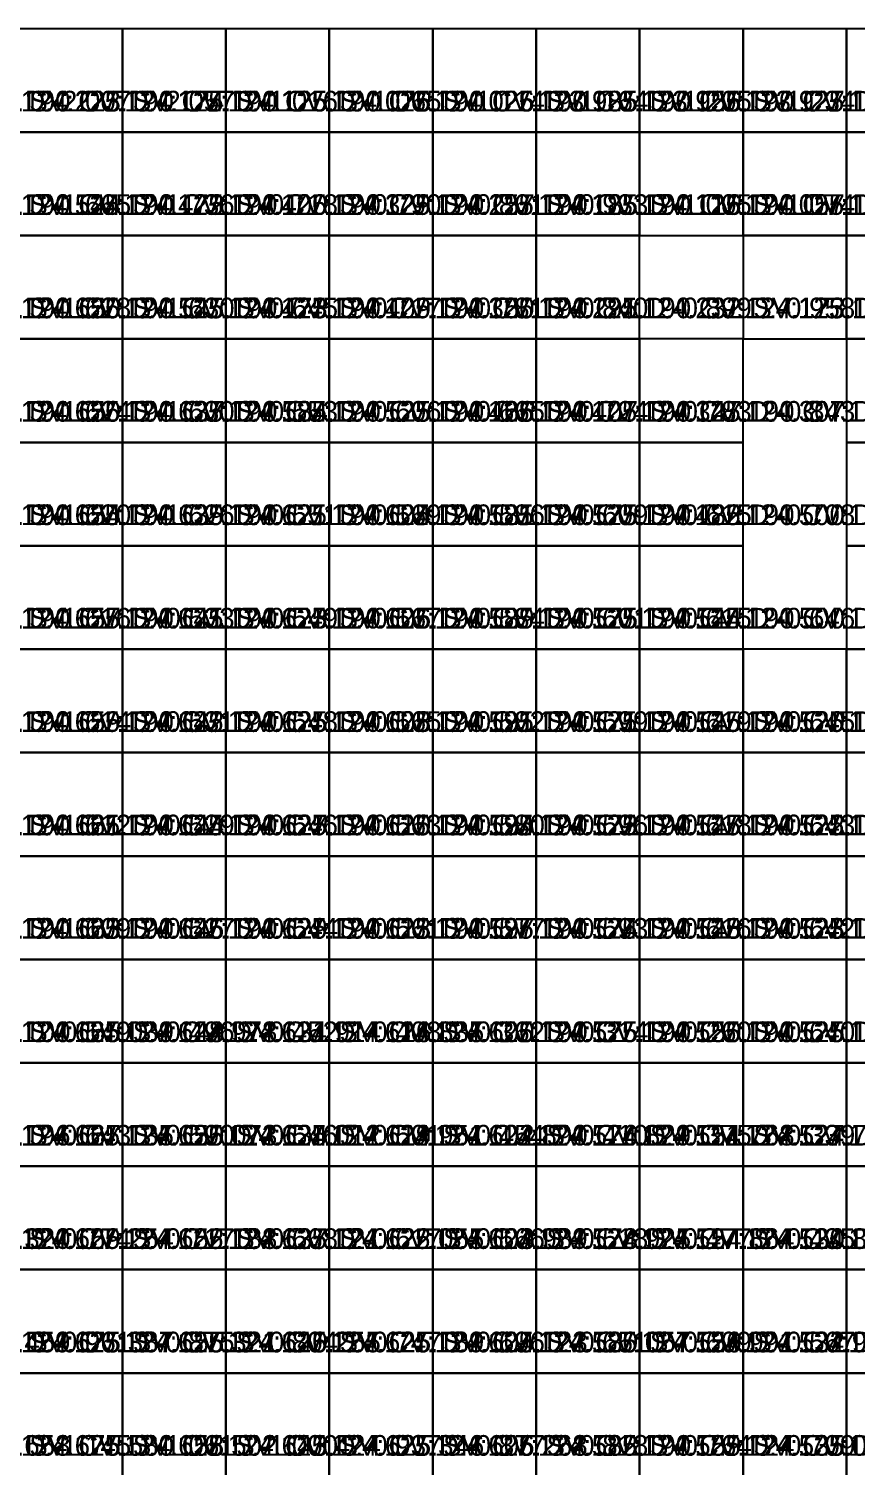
# Model space of a CAD drawing. Header units: metres. Extents: x 287857 to 287981, y 62957 to 63018.
# Drawn here: x 287928.02 to 287936.02, y 63003.93 to 63017.83 of the extents above; entities that cross this region are included whole.
import ezdxf

# ---------------------------------------------------------------- set-up
doc = ezdxf.new("R2010")
doc.units = ezdxf.units.M
doc.layers.add('CORR-CUT', color=7, linetype='Continuous', true_color=0x3b82f6)
doc.layers.add('CORR-DIFF-TXT', color=7, linetype='Continuous', true_color=0xffffff)

msp = doc.modelspace()

# ---------------------------------------------------------------- linework, layer by layer
at = {"layer": 'CORR-CUT'}
for points in [[(287927.925, 63016.831, 125.19), (287928.925, 63016.831, 125.19), (287928.925, 63017.831, 125.19), (287927.925, 63017.831, 125.19), (287927.925, 63016.831, 125.19)], [(287928.925, 63016.831, 125.19), (287929.925, 63016.831, 125.19), (287929.925, 63017.831, 125.19), (287928.925, 63017.831, 125.19), (287928.925, 63016.831, 125.19)], [(287929.925, 63016.831, 125.19), (287930.925, 63016.831, 125.19), (287930.925, 63017.831, 125.19), (287929.925, 63017.831, 125.19), (287929.925, 63016.831, 125.19)], [(287930.925, 63016.831, 125.19), (287931.925, 63016.831, 125.19), (287931.925, 63017.831, 125.19), (287930.925, 63017.831, 125.19), (287930.925, 63016.831, 125.19)], [(287931.925, 63016.831, 125.19), (287932.925, 63016.831, 125.19), (287932.925, 63017.831, 125.19), (287931.925, 63017.831, 125.19), (287931.925, 63016.831, 125.19)], [(287932.925, 63016.831, 125.19), (287933.925, 63016.831, 125.19), (287933.925, 63017.831, 125.19), (287932.925, 63017.831, 125.19), (287932.925, 63016.831, 125.19)], [(287933.925, 63016.831, 125.19), (287934.925, 63016.831, 125.19), (287934.925, 63017.831, 125.19), (287933.925, 63017.831, 125.19), (287933.925, 63016.831, 125.19)], [(287934.925, 63016.831, 125.19), (287935.925, 63016.831, 125.19), (287935.925, 63017.831, 125.19), (287934.925, 63017.831, 125.19), (287934.925, 63016.831, 125.19)], [(287935.925, 63016.831, 125.19), (287936.925, 63016.831, 125.19), (287936.925, 63017.831, 125.19), (287935.925, 63017.831, 125.19), (287935.925, 63016.831, 125.19)], [(287927.925, 63015.831, 125.19), (287928.925, 63015.831, 125.19), (287928.925, 63016.831, 125.19), (287927.925, 63016.831, 125.19), (287927.925, 63015.831, 125.19)], [(287928.925, 63015.831, 125.19), (287929.925, 63015.831, 125.19), (287929.925, 63016.831, 125.19), (287928.925, 63016.831, 125.19), (287928.925, 63015.831, 125.19)], [(287929.925, 63015.831, 125.19), (287930.925, 63015.831, 125.19), (287930.925, 63016.831, 125.19), (287929.925, 63016.831, 125.19), (287929.925, 63015.831, 125.19)], [(287930.925, 63015.831, 125.19), (287931.925, 63015.831, 125.19), (287931.925, 63016.831, 125.19), (287930.925, 63016.831, 125.19), (287930.925, 63015.831, 125.19)], [(287931.925, 63015.831, 125.19), (287932.925, 63015.831, 125.19), (287932.925, 63016.831, 125.19), (287931.925, 63016.831, 125.19), (287931.925, 63015.831, 125.19)], [(287932.925, 63015.831, 125.19), (287933.925, 63015.831, 125.19), (287933.925, 63016.831, 125.19), (287932.925, 63016.831, 125.19), (287932.925, 63015.831, 125.19)], [(287933.925, 63015.831, 125.19), (287934.925, 63015.831, 125.19), (287934.925, 63016.831, 125.19), (287933.925, 63016.831, 125.19), (287933.925, 63015.831, 125.19)], [(287934.925, 63015.831, 125.19), (287935.925, 63015.831, 125.19), (287935.925, 63016.831, 125.19), (287934.925, 63016.831, 125.19), (287934.925, 63015.831, 125.19)], [(287935.925, 63015.831, 125.19), (287936.925, 63015.831, 125.19), (287936.925, 63016.831, 125.19), (287935.925, 63016.831, 125.19), (287935.925, 63015.831, 125.19)], [(287927.925, 63014.831, 125.19), (287928.925, 63014.831, 125.19), (287928.925, 63015.831, 125.19), (287927.925, 63015.831, 125.19), (287927.925, 63014.831, 125.19)], [(287928.925, 63014.831, 125.19), (287929.925, 63014.831, 125.19), (287929.925, 63015.831, 125.19), (287928.925, 63015.831, 125.19), (287928.925, 63014.831, 125.19)], [(287929.925, 63014.831, 125.19), (287930.925, 63014.831, 125.19), (287930.925, 63015.831, 125.19), (287929.925, 63015.831, 125.19), (287929.925, 63014.831, 125.19)], [(287930.925, 63014.831, 125.19), (287931.925, 63014.831, 125.19), (287931.925, 63015.831, 125.19), (287930.925, 63015.831, 125.19), (287930.925, 63014.831, 125.19)], [(287931.925, 63014.831, 125.19), (287932.925, 63014.831, 125.19), (287932.925, 63015.831, 125.19), (287931.925, 63015.831, 125.19), (287931.925, 63014.831, 125.19)], [(287932.925, 63014.831, 125.19), (287933.925, 63014.831, 125.19), (287933.925, 63015.831, 125.19), (287932.925, 63015.831, 125.19), (287932.925, 63014.831, 125.19)], [(287934.925, 63014.831, 125.19), (287935.925, 63014.831, 125.19), (287935.925, 63015.831, 125.19), (287934.925, 63015.831, 125.19), (287934.925, 63014.831, 125.19)], [(287935.925, 63014.831, 125.19), (287936.925, 63014.831, 125.19), (287936.925, 63015.831, 125.19), (287935.925, 63015.831, 125.19), (287935.925, 63014.831, 125.19)], [(287927.925, 63013.831, 125.19), (287928.925, 63013.831, 125.19), (287928.925, 63014.831, 125.19), (287927.925, 63014.831, 125.19), (287927.925, 63013.831, 125.19)], [(287928.925, 63013.831, 125.19), (287929.925, 63013.831, 125.19), (287929.925, 63014.831, 125.19), (287928.925, 63014.831, 125.19), (287928.925, 63013.831, 125.19)], [(287929.925, 63013.831, 125.19), (287930.925, 63013.831, 125.19), (287930.925, 63014.831, 125.19), (287929.925, 63014.831, 125.19), (287929.925, 63013.831, 125.19)], [(287930.925, 63013.831, 125.19), (287931.925, 63013.831, 125.19), (287931.925, 63014.831, 125.19), (287930.925, 63014.831, 125.19), (287930.925, 63013.831, 125.19)], [(287931.925, 63013.831, 125.19), (287932.925, 63013.831, 125.19), (287932.925, 63014.831, 125.19), (287931.925, 63014.831, 125.19), (287931.925, 63013.831, 125.19)], [(287932.925, 63013.831, 125.19), (287933.925, 63013.831, 125.19), (287933.925, 63014.831, 125.19), (287932.925, 63014.831, 125.19), (287932.925, 63013.831, 125.19)], [(287933.925, 63013.831, 125.19), (287934.925, 63013.831, 125.19), (287934.925, 63014.831, 125.19), (287933.925, 63014.831, 125.19), (287933.925, 63013.831, 125.19)], [(287935.925, 63013.831, 125.19), (287936.925, 63013.831, 125.19), (287936.925, 63014.831, 125.19), (287935.925, 63014.831, 125.19), (287935.925, 63013.831, 125.19)], [(287927.925, 63012.831, 125.19), (287928.925, 63012.831, 125.19), (287928.925, 63013.831, 125.19), (287927.925, 63013.831, 125.19), (287927.925, 63012.831, 125.19)], [(287928.925, 63012.831, 125.19), (287929.925, 63012.831, 125.19), (287929.925, 63013.831, 125.19), (287928.925, 63013.831, 125.19), (287928.925, 63012.831, 125.19)], [(287929.925, 63012.831, 125.19), (287930.925, 63012.831, 125.19), (287930.925, 63013.831, 125.19), (287929.925, 63013.831, 125.19), (287929.925, 63012.831, 125.19)], [(287930.925, 63012.831, 125.19), (287931.925, 63012.831, 125.19), (287931.925, 63013.831, 125.19), (287930.925, 63013.831, 125.19), (287930.925, 63012.831, 125.19)], [(287931.925, 63012.831, 125.19), (287932.925, 63012.831, 125.19), (287932.925, 63013.831, 125.19), (287931.925, 63013.831, 125.19), (287931.925, 63012.831, 125.19)], [(287932.925, 63012.831, 125.19), (287933.925, 63012.831, 125.19), (287933.925, 63013.831, 125.19), (287932.925, 63013.831, 125.19), (287932.925, 63012.831, 125.19)], [(287933.925, 63012.831, 125.19), (287934.925, 63012.831, 125.19), (287934.925, 63013.831, 125.19), (287933.925, 63013.831, 125.19), (287933.925, 63012.831, 125.19)], [(287935.925, 63012.831, 125.19), (287936.925, 63012.831, 125.19), (287936.925, 63013.831, 125.19), (287935.925, 63013.831, 125.19), (287935.925, 63012.831, 125.19)], [(287927.925, 63011.831, 125.19), (287928.925, 63011.831, 125.19), (287928.925, 63012.831, 125.19), (287927.925, 63012.831, 125.19), (287927.925, 63011.831, 125.19)], [(287928.925, 63011.831, 125.19), (287929.925, 63011.831, 125.19), (287929.925, 63012.831, 125.19), (287928.925, 63012.831, 125.19), (287928.925, 63011.831, 125.19)], [(287929.925, 63011.831, 125.19), (287930.925, 63011.831, 125.19), (287930.925, 63012.831, 125.19), (287929.925, 63012.831, 125.19), (287929.925, 63011.831, 125.19)], [(287930.925, 63011.831, 125.19), (287931.925, 63011.831, 125.19), (287931.925, 63012.831, 125.19), (287930.925, 63012.831, 125.19), (287930.925, 63011.831, 125.19)], [(287931.925, 63011.831, 125.19), (287932.925, 63011.831, 125.19), (287932.925, 63012.831, 125.19), (287931.925, 63012.831, 125.19), (287931.925, 63011.831, 125.19)], [(287932.925, 63011.831, 125.19), (287933.925, 63011.831, 125.19), (287933.925, 63012.831, 125.19), (287932.925, 63012.831, 125.19), (287932.925, 63011.831, 125.19)], [(287933.925, 63011.831, 125.19), (287934.925, 63011.831, 125.19), (287934.925, 63012.831, 125.19), (287933.925, 63012.831, 125.19), (287933.925, 63011.831, 125.19)], [(287935.925, 63011.831, 125.19), (287936.925, 63011.831, 125.19), (287936.925, 63012.831, 125.19), (287935.925, 63012.831, 125.19), (287935.925, 63011.831, 125.19)], [(287927.925, 63010.831, 125.19), (287928.925, 63010.831, 125.19), (287928.925, 63011.831, 125.19), (287927.925, 63011.831, 125.19), (287927.925, 63010.831, 125.19)], [(287928.925, 63010.831, 125.19), (287929.925, 63010.831, 125.19), (287929.925, 63011.831, 125.19), (287928.925, 63011.831, 125.19), (287928.925, 63010.831, 125.19)], [(287929.925, 63010.831, 125.19), (287930.925, 63010.831, 125.19), (287930.925, 63011.831, 125.19), (287929.925, 63011.831, 125.19), (287929.925, 63010.831, 125.19)], [(287930.925, 63010.831, 125.19), (287931.925, 63010.831, 125.19), (287931.925, 63011.831, 125.19), (287930.925, 63011.831, 125.19), (287930.925, 63010.831, 125.19)], [(287931.925, 63010.831, 125.19), (287932.925, 63010.831, 125.19), (287932.925, 63011.831, 125.19), (287931.925, 63011.831, 125.19), (287931.925, 63010.831, 125.19)], [(287932.925, 63010.831, 125.19), (287933.925, 63010.831, 125.19), (287933.925, 63011.831, 125.19), (287932.925, 63011.831, 125.19), (287932.925, 63010.831, 125.19)], [(287933.925, 63010.831, 125.19), (287934.925, 63010.831, 125.19), (287934.925, 63011.831, 125.19), (287933.925, 63011.831, 125.19), (287933.925, 63010.831, 125.19)], [(287934.925, 63010.831, 125.19), (287935.925, 63010.831, 125.19), (287935.925, 63011.831, 125.19), (287934.925, 63011.831, 125.19), (287934.925, 63010.831, 125.19)], [(287935.925, 63010.831, 125.19), (287936.925, 63010.831, 125.19), (287936.925, 63011.831, 125.19), (287935.925, 63011.831, 125.19), (287935.925, 63010.831, 125.19)], [(287927.925, 63009.831, 125.19), (287928.925, 63009.831, 125.19), (287928.925, 63010.831, 125.19), (287927.925, 63010.831, 125.19), (287927.925, 63009.831, 125.19)], [(287928.925, 63009.831, 125.19), (287929.925, 63009.831, 125.19), (287929.925, 63010.831, 125.19), (287928.925, 63010.831, 125.19), (287928.925, 63009.831, 125.19)], [(287929.925, 63009.831, 125.19), (287930.925, 63009.831, 125.19), (287930.925, 63010.831, 125.19), (287929.925, 63010.831, 125.19), (287929.925, 63009.831, 125.19)], [(287930.925, 63009.831, 125.19), (287931.925, 63009.831, 125.19), (287931.925, 63010.831, 125.19), (287930.925, 63010.831, 125.19), (287930.925, 63009.831, 125.19)], [(287931.925, 63009.831, 125.19), (287932.925, 63009.831, 125.19), (287932.925, 63010.831, 125.19), (287931.925, 63010.831, 125.19), (287931.925, 63009.831, 125.19)], [(287932.925, 63009.831, 125.19), (287933.925, 63009.831, 125.19), (287933.925, 63010.831, 125.19), (287932.925, 63010.831, 125.19), (287932.925, 63009.831, 125.19)], [(287933.925, 63009.831, 125.19), (287934.925, 63009.831, 125.19), (287934.925, 63010.831, 125.19), (287933.925, 63010.831, 125.19), (287933.925, 63009.831, 125.19)], [(287934.925, 63009.831, 125.19), (287935.925, 63009.831, 125.19), (287935.925, 63010.831, 125.19), (287934.925, 63010.831, 125.19), (287934.925, 63009.831, 125.19)], [(287935.925, 63009.831, 125.19), (287936.925, 63009.831, 125.19), (287936.925, 63010.831, 125.19), (287935.925, 63010.831, 125.19), (287935.925, 63009.831, 125.19)], [(287927.925, 63008.831, 125.19), (287928.925, 63008.831, 125.19), (287928.925, 63009.831, 125.19), (287927.925, 63009.831, 125.19), (287927.925, 63008.831, 125.19)], [(287928.925, 63008.831, 125.19), (287929.925, 63008.831, 125.19), (287929.925, 63009.831, 125.19), (287928.925, 63009.831, 125.19), (287928.925, 63008.831, 125.19)], [(287929.925, 63008.831, 125.19), (287930.925, 63008.831, 125.19), (287930.925, 63009.831, 125.19), (287929.925, 63009.831, 125.19), (287929.925, 63008.831, 125.19)], [(287930.925, 63008.831, 125.19), (287931.925, 63008.831, 125.19), (287931.925, 63009.831, 125.19), (287930.925, 63009.831, 125.19), (287930.925, 63008.831, 125.19)], [(287931.925, 63008.831, 125.19), (287932.925, 63008.831, 125.19), (287932.925, 63009.831, 125.19), (287931.925, 63009.831, 125.19), (287931.925, 63008.831, 125.19)], [(287932.925, 63008.831, 125.19), (287933.925, 63008.831, 125.19), (287933.925, 63009.831, 125.19), (287932.925, 63009.831, 125.19), (287932.925, 63008.831, 125.19)], [(287933.925, 63008.831, 125.19), (287934.925, 63008.831, 125.19), (287934.925, 63009.831, 125.19), (287933.925, 63009.831, 125.19), (287933.925, 63008.831, 125.19)], [(287934.925, 63008.831, 125.19), (287935.925, 63008.831, 125.19), (287935.925, 63009.831, 125.19), (287934.925, 63009.831, 125.19), (287934.925, 63008.831, 125.19)], [(287935.925, 63008.831, 125.19), (287936.925, 63008.831, 125.19), (287936.925, 63009.831, 125.19), (287935.925, 63009.831, 125.19), (287935.925, 63008.831, 125.19)], [(287927.925, 63007.831, 125.039), (287928.925, 63007.831, 125.039), (287928.925, 63008.831, 125.039), (287927.925, 63008.831, 125.039), (287927.925, 63007.831, 125.039)], [(287928.925, 63007.831, 124.978), (287929.925, 63007.831, 124.978), (287929.925, 63008.831, 124.978), (287928.925, 63008.831, 124.978), (287928.925, 63007.831, 124.978)], [(287929.925, 63007.831, 124.914), (287930.925, 63007.831, 124.914), (287930.925, 63008.831, 124.914), (287929.925, 63008.831, 124.914), (287929.925, 63007.831, 124.914)], [(287930.925, 63007.831, 124.835), (287931.925, 63007.831, 124.835), (287931.925, 63008.831, 124.835), (287930.925, 63008.831, 124.835), (287930.925, 63007.831, 124.835)], [(287931.925, 63007.831, 125.19), (287932.925, 63007.831, 125.19), (287932.925, 63008.831, 125.19), (287931.925, 63008.831, 125.19), (287931.925, 63007.831, 125.19)], [(287932.925, 63007.831, 125.19), (287933.925, 63007.831, 125.19), (287933.925, 63008.831, 125.19), (287932.925, 63008.831, 125.19), (287932.925, 63007.831, 125.19)], [(287933.925, 63007.831, 125.19), (287934.925, 63007.831, 125.19), (287934.925, 63008.831, 125.19), (287933.925, 63008.831, 125.19), (287933.925, 63007.831, 125.19)], [(287934.925, 63007.831, 125.19), (287935.925, 63007.831, 125.19), (287935.925, 63008.831, 125.19), (287934.925, 63008.831, 125.19), (287934.925, 63007.831, 125.19)], [(287935.925, 63007.831, 125.19), (287936.925, 63007.831, 125.19), (287936.925, 63008.831, 125.19), (287935.925, 63008.831, 125.19), (287935.925, 63007.831, 125.19)], [(287927.925, 63006.831, 125.135), (287928.925, 63006.831, 125.135), (287928.925, 63007.831, 125.135), (287927.925, 63007.831, 125.135), (287927.925, 63006.831, 125.135)], [(287928.925, 63006.831, 125.073), (287929.925, 63006.831, 125.073), (287929.925, 63007.831, 125.073), (287928.925, 63007.831, 125.073), (287928.925, 63006.831, 125.073)], [(287929.925, 63006.831, 125.012), (287930.925, 63006.831, 125.012), (287930.925, 63007.831, 125.012), (287929.925, 63007.831, 125.012), (287929.925, 63006.831, 125.012)], [(287930.925, 63006.831, 124.951), (287931.925, 63006.831, 124.951), (287931.925, 63007.831, 124.951), (287930.925, 63007.831, 124.951), (287930.925, 63006.831, 124.951)], [(287931.925, 63006.831, 124.89), (287932.925, 63006.831, 124.89), (287932.925, 63007.831, 124.89), (287931.925, 63007.831, 124.89), (287931.925, 63006.831, 124.89)], [(287932.925, 63006.831, 124.829), (287933.925, 63006.831, 124.829), (287933.925, 63007.831, 124.829), (287932.925, 63007.831, 124.829), (287932.925, 63006.831, 124.829)], [(287933.925, 63006.831, 124.768), (287934.925, 63006.831, 124.768), (287934.925, 63007.831, 124.768), (287933.925, 63007.831, 124.768), (287933.925, 63006.831, 124.768)], [(287934.925, 63006.831, 124.707), (287935.925, 63006.831, 124.707), (287935.925, 63007.831, 124.707), (287934.925, 63007.831, 124.707), (287934.925, 63006.831, 124.707)], [(287935.925, 63006.831, 124.646), (287936.925, 63006.831, 124.646), (287936.925, 63007.831, 124.646), (287935.925, 63007.831, 124.646), (287935.925, 63006.831, 124.646)], [(287927.925, 63005.831, 125.254), (287928.925, 63005.831, 125.254), (287928.925, 63006.831, 125.254), (287927.925, 63006.831, 125.254), (287927.925, 63005.831, 125.254)], [(287928.925, 63005.831, 125.188), (287929.925, 63005.831, 125.188), (287929.925, 63006.831, 125.188), (287928.925, 63006.831, 125.188), (287928.925, 63005.831, 125.188)], [(287929.925, 63005.831, 125.121), (287930.925, 63005.831, 125.121), (287930.925, 63006.831, 125.121), (287929.925, 63006.831, 125.121), (287929.925, 63005.831, 125.121)], [(287930.925, 63005.831, 125.055), (287931.925, 63005.831, 125.055), (287931.925, 63006.831, 125.055), (287930.925, 63006.831, 125.055), (287930.925, 63005.831, 125.055)], [(287931.925, 63005.831, 124.989), (287932.925, 63005.831, 124.989), (287932.925, 63006.831, 124.989), (287931.925, 63006.831, 124.989), (287931.925, 63005.831, 124.989)], [(287932.925, 63005.831, 124.925), (287933.925, 63005.831, 124.925), (287933.925, 63006.831, 124.925), (287932.925, 63006.831, 124.925), (287932.925, 63005.831, 124.925)], [(287933.925, 63005.831, 124.864), (287934.925, 63005.831, 124.864), (287934.925, 63006.831, 124.864), (287933.925, 63006.831, 124.864), (287933.925, 63005.831, 124.864)], [(287934.925, 63005.831, 124.803), (287935.925, 63005.831, 124.803), (287935.925, 63006.831, 124.803), (287934.925, 63006.831, 124.803), (287934.925, 63005.831, 124.803)], [(287935.925, 63005.831, 124.742), (287936.925, 63005.831, 124.742), (287936.925, 63006.831, 124.742), (287935.925, 63006.831, 124.742), (287935.925, 63005.831, 124.742)], [(287927.925, 63004.831, 125.387), (287928.925, 63004.831, 125.387), (287928.925, 63005.831, 125.387), (287927.925, 63005.831, 125.387), (287927.925, 63004.831, 125.387)], [(287928.925, 63004.831, 125.321), (287929.925, 63004.831, 125.321), (287929.925, 63005.831, 125.321), (287928.925, 63005.831, 125.321), (287928.925, 63004.831, 125.321)], [(287929.925, 63004.831, 125.255), (287930.925, 63004.831, 125.255), (287930.925, 63005.831, 125.255), (287929.925, 63005.831, 125.255), (287929.925, 63004.831, 125.255)], [(287930.925, 63004.831, 125.189), (287931.925, 63004.831, 125.189), (287931.925, 63005.831, 125.189), (287930.925, 63005.831, 125.189), (287930.925, 63004.831, 125.189)], [(287931.925, 63004.831, 125.123), (287932.925, 63004.831, 125.123), (287932.925, 63005.831, 125.123), (287931.925, 63005.831, 125.123), (287931.925, 63004.831, 125.123)], [(287932.925, 63004.831, 125.057), (287933.925, 63004.831, 125.057), (287933.925, 63005.831, 125.057), (287932.925, 63005.831, 125.057), (287932.925, 63004.831, 125.057)], [(287933.925, 63004.831, 124.991), (287934.925, 63004.831, 124.991), (287934.925, 63005.831, 124.991), (287933.925, 63005.831, 124.991), (287933.925, 63004.831, 124.991)], [(287934.925, 63004.831, 124.925), (287935.925, 63004.831, 124.925), (287935.925, 63005.831, 124.925), (287934.925, 63005.831, 124.925), (287934.925, 63004.831, 124.925)], [(287935.925, 63004.831, 124.859), (287936.925, 63004.831, 124.859), (287936.925, 63005.831, 124.859), (287935.925, 63005.831, 124.859), (287935.925, 63004.831, 124.859)], [(287927.925, 63003.831, 125.58), (287928.925, 63003.831, 125.58), (287928.925, 63004.831, 125.58), (287927.925, 63004.831, 125.58), (287927.925, 63003.831, 125.58)], [(287928.925, 63003.831, 125.502), (287929.925, 63003.831, 125.502), (287929.925, 63004.831, 125.502), (287928.925, 63004.831, 125.502), (287928.925, 63003.831, 125.502)], [(287929.925, 63003.831, 125.424), (287930.925, 63003.831, 125.424), (287930.925, 63004.831, 125.424), (287929.925, 63004.831, 125.424), (287929.925, 63003.831, 125.424)], [(287930.925, 63003.831, 125.346), (287931.925, 63003.831, 125.346), (287931.925, 63004.831, 125.346), (287930.925, 63004.831, 125.346), (287930.925, 63003.831, 125.346)], [(287931.925, 63003.831, 125.268), (287932.925, 63003.831, 125.268), (287932.925, 63004.831, 125.268), (287931.925, 63004.831, 125.268), (287931.925, 63003.831, 125.268)], [(287932.925, 63003.831, 125.19), (287933.925, 63003.831, 125.19), (287933.925, 63004.831, 125.19), (287932.925, 63004.831, 125.19), (287932.925, 63003.831, 125.19)], [(287933.925, 63003.831, 125.124), (287934.925, 63003.831, 125.124), (287934.925, 63004.831, 125.124), (287933.925, 63004.831, 125.124), (287933.925, 63003.831, 125.124)], [(287934.925, 63003.831, 125.058), (287935.925, 63003.831, 125.058), (287935.925, 63004.831, 125.058), (287934.925, 63004.831, 125.058), (287934.925, 63003.831, 125.058)], [(287935.925, 63003.831, 124.992), (287936.925, 63003.831, 124.992), (287936.925, 63004.831, 124.992), (287935.925, 63004.831, 124.992), (287935.925, 63003.831, 124.992)]]:
    msp.add_polyline3d(points, dxfattribs=at)

# ---------------------------------------------------------------- texts
at = {"layer": 'CORR-DIFF-TXT'}
for s, p in [('SV:126.280 CV:124.273 D:-2.007', (287925.025, 63017.031, 126.28)), ('SV:126.280 CV:124.223 D:-2.057', (287926.025, 63017.031, 126.28)), ('SV:125.190 CV:124.174 D:-1.016', (287927.025, 63017.031, 125.19)), ('SV:125.190 CV:124.125 D:-1.065', (287928.025, 63017.031, 125.19)), ('SV:125.190 CV:124.076 D:-1.114', (287929.025, 63017.031, 125.19)), ('SV:125.190 CV:124.026 D:-1.164', (287930.025, 63017.031, 125.19)), ('SV:125.190 CV:123.985 D:-1.205', (287931.025, 63017.031, 125.19)), ('SV:125.190 CV:123.956 D:-1.234', (287932.025, 63017.031, 125.19)), ('SV:125.190 CV:123.927 D:-1.263', (287933.025, 63017.031, 125.19)), ('SV:125.190 CV:123.898 D:-1.292', (287934.025, 63017.031, 125.19)), ('SV:125.190 CV:123.825 D:-1.365', (287935.025, 63017.031, 125.19)), ('SV:126.280 CV:124.615 D:-1.665', (287925.025, 63016.031, 126.28)), ('SV:126.280 CV:124.544 D:-1.736', (287926.025, 63016.031, 126.28)), ('SV:125.190 CV:124.472 D:-0.718', (287927.025, 63016.031, 125.19)), ('SV:125.190 CV:124.400 D:-0.790', (287928.025, 63016.031, 125.19)), ('SV:125.190 CV:124.329 D:-0.861', (287929.025, 63016.031, 125.19)), ('SV:125.190 CV:124.257 D:-0.933', (287930.025, 63016.031, 125.19)), ('SV:125.190 CV:124.185 D:-1.005', (287931.025, 63016.031, 125.19)), ('SV:125.190 CV:124.116 D:-1.074', (287932.025, 63016.031, 125.19)), ('SV:125.190 CV:124.057 D:-1.133', (287933.025, 63016.031, 125.19)), ('SV:125.190 CV:123.998 D:-1.192', (287934.025, 63016.031, 125.19)), ('SV:125.190 CV:123.969 D:-1.221', (287935.025, 63016.031, 125.19)), ('SV:126.280 CV:124.652 D:-1.628', (287925.025, 63015.031, 126.28)), ('SV:126.280 CV:124.650 D:-1.630', (287926.025, 63015.031, 126.28)), ('SV:125.190 CV:124.545 D:-0.645', (287927.025, 63015.031, 125.19)), ('SV:125.190 CV:124.473 D:-0.717', (287928.025, 63015.031, 125.19)), ('SV:125.190 CV:124.409 D:-0.781', (287929.025, 63015.031, 125.19)), ('SV:125.190 CV:124.350 D:-0.840', (287930.025, 63015.031, 125.19)), ('SV:125.190 CV:124.291 D:-0.899', (287931.025, 63015.031, 125.19)), ('SV:125.190 CV:124.232 D:-0.958', (287932.025, 63015.031, 125.19)), ('SV:125.190 CV:124.173 D:-1.017', (287933.025, 63015.031, 125.19)), ('SV:125.190 CV:124.120 D:-1.070', (287935.025, 63015.031, 125.19)), ('SV:126.280 CV:124.656 D:-1.624', (287925.025, 63014.031, 126.28)), ('SV:126.280 CV:124.650 D:-1.630', (287926.025, 63014.031, 126.28)), ('SV:125.190 CV:124.637 D:-0.553', (287927.025, 63014.031, 125.19)), ('SV:125.190 CV:124.584 D:-0.606', (287928.025, 63014.031, 125.19)), ('SV:125.190 CV:124.525 D:-0.665', (287929.025, 63014.031, 125.19)), ('SV:125.190 CV:124.466 D:-0.724', (287930.025, 63014.031, 125.19)), ('SV:125.190 CV:124.407 D:-0.783', (287931.025, 63014.031, 125.19)), ('SV:125.190 CV:124.347 D:-0.843', (287932.025, 63014.031, 125.19)), ('SV:125.190 CV:124.307 D:-0.883', (287933.025, 63014.031, 125.19)), ('SV:125.190 CV:124.268 D:-0.922', (287934.025, 63014.031, 125.19)), ('SV:126.280 CV:124.660 D:-1.620', (287925.025, 63013.031, 126.28)), ('SV:126.280 CV:124.654 D:-1.626', (287926.025, 63013.031, 126.28)), ('SV:125.190 CV:124.639 D:-0.551', (287927.025, 63013.031, 125.19)), ('SV:125.190 CV:124.621 D:-0.569', (287928.025, 63013.031, 125.19)), ('SV:125.190 CV:124.604 D:-0.586', (287929.025, 63013.031, 125.19)), ('SV:125.190 CV:124.581 D:-0.609', (287930.025, 63013.031, 125.19)), ('SV:125.190 CV:124.575 D:-0.615', (287931.025, 63013.031, 125.19)), ('SV:125.190 CV:124.482 D:-0.708', (287932.025, 63013.031, 125.19)), ('SV:125.190 CV:124.500 D:-0.690', (287933.025, 63013.031, 125.19)), ('SV:125.190 CV:124.500 D:-0.690', (287934.025, 63013.031, 125.19)), ('SV:126.280 CV:124.664 D:-1.616', (287925.025, 63012.031, 126.28)), ('SV:125.190 CV:124.657 D:-0.533', (287926.025, 63012.031, 125.19)), ('SV:125.190 CV:124.641 D:-0.549', (287927.025, 63012.031, 125.19)), ('SV:125.190 CV:124.623 D:-0.567', (287928.025, 63012.031, 125.19)), ('SV:125.190 CV:124.606 D:-0.584', (287929.025, 63012.031, 125.19)), ('SV:125.190 CV:124.589 D:-0.601', (287930.025, 63012.031, 125.19)), ('SV:125.190 CV:124.575 D:-0.615', (287931.025, 63012.031, 125.19)), ('SV:125.190 CV:124.544 D:-0.646', (287932.025, 63012.031, 125.19)), ('SV:125.190 CV:124.500 D:-0.690', (287933.025, 63012.031, 125.19)), ('SV:125.190 CV:124.500 D:-0.690', (287934.025, 63012.031, 125.19)), ('SV:126.280 CV:124.666 D:-1.614', (287925.025, 63011.031, 126.28)), ('SV:125.190 CV:124.659 D:-0.531', (287926.025, 63011.031, 125.19)), ('SV:125.190 CV:124.642 D:-0.548', (287927.025, 63011.031, 125.19)), ('SV:125.190 CV:124.625 D:-0.565', (287928.025, 63011.031, 125.19)), ('SV:125.190 CV:124.608 D:-0.582', (287929.025, 63011.031, 125.19)), ('SV:125.190 CV:124.591 D:-0.599', (287930.025, 63011.031, 125.19)), ('SV:125.190 CV:124.571 D:-0.619', (287931.025, 63011.031, 125.19)), ('SV:125.190 CV:124.545 D:-0.645', (287932.025, 63011.031, 125.19)), ('SV:125.190 CV:124.520 D:-0.670', (287933.025, 63011.031, 125.19)), ('SV:125.190 CV:124.495 D:-0.695', (287934.025, 63011.031, 125.19)), ('SV:125.190 CV:124.475 D:-0.715', (287935.025, 63011.031, 125.19)), ('SV:126.280 CV:124.668 D:-1.612', (287925.025, 63010.031, 126.28)), ('SV:125.190 CV:124.661 D:-0.529', (287926.025, 63010.031, 125.19)), ('SV:125.190 CV:124.644 D:-0.546', (287927.025, 63010.031, 125.19)), ('SV:125.190 CV:124.627 D:-0.563', (287928.025, 63010.031, 125.19)), ('SV:125.190 CV:124.610 D:-0.580', (287929.025, 63010.031, 125.19)), ('SV:125.190 CV:124.594 D:-0.596', (287930.025, 63010.031, 125.19)), ('SV:125.190 CV:124.572 D:-0.618', (287931.025, 63010.031, 125.19)), ('SV:125.190 CV:124.547 D:-0.643', (287932.025, 63010.031, 125.19)), ('SV:125.190 CV:124.522 D:-0.668', (287933.025, 63010.031, 125.19)), ('SV:125.190 CV:124.496 D:-0.694', (287934.025, 63010.031, 125.19)), ('SV:125.190 CV:124.475 D:-0.715', (287935.025, 63010.031, 125.19)), ('SV:126.280 CV:124.671 D:-1.609', (287925.025, 63009.031, 126.28)), ('SV:125.190 CV:124.663 D:-0.527', (287926.025, 63009.031, 125.19)), ('SV:125.190 CV:124.646 D:-0.544', (287927.025, 63009.031, 125.19)), ('SV:125.190 CV:124.629 D:-0.561', (287928.025, 63009.031, 125.19)), ('SV:125.190 CV:124.613 D:-0.577', (287929.025, 63009.031, 125.19)), ('SV:125.190 CV:124.597 D:-0.593', (287930.025, 63009.031, 125.19)), ('SV:125.190 CV:124.574 D:-0.616', (287931.025, 63009.031, 125.19)), ('SV:125.190 CV:124.548 D:-0.642', (287932.025, 63009.031, 125.19)), ('SV:125.190 CV:124.523 D:-0.667', (287933.025, 63009.031, 125.19)), ('SV:125.190 CV:124.498 D:-0.692', (287934.025, 63009.031, 125.19)), ('SV:125.190 CV:124.456 D:-0.734', (287935.025, 63009.031, 125.19)), ('SV:125.222 CV:124.673 D:-0.549', (287925.025, 63008.031, 125.222)), ('SV:125.161 CV:124.665 D:-0.496', (287926.025, 63008.031, 125.161)), ('SV:125.100 CV:124.648 D:-0.452', (287927.025, 63008.031, 125.1)), ('SV:125.039 CV:124.631 D:-0.408', (287928.025, 63008.031, 125.039)), ('SV:124.978 CV:124.616 D:-0.362', (287929.025, 63008.031, 124.978)), ('SV:124.914 CV:124.600 D:-0.314', (287930.025, 63008.031, 124.914)), ('SV:124.835 CV:124.575 D:-0.260', (287931.025, 63008.031, 124.835)), ('SV:125.190 CV:124.550 D:-0.640', (287932.025, 63008.031, 125.19)), ('SV:125.190 CV:124.525 D:-0.665', (287933.025, 63008.031, 125.19)), ('SV:125.190 CV:124.501 D:-0.689', (287934.025, 63008.031, 125.19)), ('SV:125.190 CV:124.452 D:-0.738', (287935.025, 63008.031, 125.19)), ('SV:125.318 CV:124.675 D:-0.643', (287925.025, 63007.031, 125.318)), ('SV:125.257 CV:124.667 D:-0.590', (287926.025, 63007.031, 125.257)), ('SV:125.196 CV:124.650 D:-0.546', (287927.025, 63007.031, 125.196)), ('SV:125.135 CV:124.634 D:-0.501', (287928.025, 63007.031, 125.135)), ('SV:125.073 CV:124.619 D:-0.454', (287929.025, 63007.031, 125.073)), ('SV:125.012 CV:124.602 D:-0.410', (287930.025, 63007.031, 125.012)), ('SV:124.951 CV:124.576 D:-0.375', (287931.025, 63007.031, 124.951)), ('SV:124.890 CV:124.551 D:-0.339', (287932.025, 63007.031, 124.89)), ('SV:124.829 CV:124.527 D:-0.302', (287933.025, 63007.031, 124.829)), ('SV:124.768 CV:124.503 D:-0.265', (287934.025, 63007.031, 124.768)), ('SV:124.707 CV:124.448 D:-0.259', (287935.025, 63007.031, 124.707)), ('SV:125.451 CV:124.677 D:-0.774', (287925.025, 63006.031, 125.451)), ('SV:125.386 CV:124.669 D:-0.717', (287926.025, 63006.031, 125.386)), ('SV:125.320 CV:124.652 D:-0.668', (287927.025, 63006.031, 125.32)), ('SV:125.254 CV:124.637 D:-0.617', (287928.025, 63006.031, 125.254)), ('SV:125.188 CV:124.622 D:-0.566', (287929.025, 63006.031, 125.188)), ('SV:125.121 CV:124.603 D:-0.518', (287930.025, 63006.031, 125.121)), ('SV:125.055 CV:124.578 D:-0.477', (287931.025, 63006.031, 125.055)), ('SV:124.989 CV:124.554 D:-0.435', (287932.025, 63006.031, 124.989)), ('SV:124.925 CV:124.530 D:-0.395', (287933.025, 63006.031, 124.925)), ('SV:124.864 CV:124.506 D:-0.358', (287934.025, 63006.031, 124.864)), ('SV:124.803 CV:124.444 D:-0.359', (287935.025, 63006.031, 124.803)), ('SV:125.641 CV:124.680 D:-0.961', (287925.025, 63005.031, 125.641)), ('SV:125.550 CV:124.675 D:-0.875', (287926.025, 63005.031, 125.55)), ('SV:125.459 CV:124.655 D:-0.804', (287927.025, 63005.031, 125.459)), ('SV:125.387 CV:124.640 D:-0.747', (287928.025, 63005.031, 125.387)), ('SV:125.321 CV:124.625 D:-0.696', (287929.025, 63005.031, 125.321)), ('SV:125.255 CV:124.604 D:-0.651', (287930.025, 63005.031, 125.255)), ('SV:125.189 CV:124.580 D:-0.609', (287931.025, 63005.031, 125.189)), ('SV:125.123 CV:124.556 D:-0.567', (287932.025, 63005.031, 125.123)), ('SV:125.057 CV:124.532 D:-0.525', (287933.025, 63005.031, 125.057)), ('SV:124.991 CV:124.504 D:-0.487', (287934.025, 63005.031, 124.991)), ('SV:124.925 CV:124.440 D:-0.485', (287935.025, 63005.031, 124.925)), ('SV:125.814 CV:124.669 D:-1.145', (287925.025, 63004.031, 125.814)), ('SV:125.736 CV:124.675 D:-1.061', (287926.025, 63004.031, 125.736)), ('SV:125.658 CV:124.658 D:-1.000', (287927.025, 63004.031, 125.658)), ('SV:125.580 CV:124.643 D:-0.937', (287928.025, 63004.031, 125.58)), ('SV:125.502 CV:124.625 D:-0.877', (287929.025, 63004.031, 125.502)), ('SV:125.424 CV:124.606 D:-0.818', (287930.025, 63004.031, 125.424)), ('SV:125.346 CV:124.582 D:-0.764', (287931.025, 63004.031, 125.346)), ('SV:125.268 CV:124.559 D:-0.709', (287932.025, 63004.031, 125.268)), ('SV:125.190 CV:124.535 D:-0.655', (287933.025, 63004.031, 125.19)), ('SV:125.124 CV:124.500 D:-0.624', (287934.025, 63004.031, 125.124)), ('SV:125.058 CV:124.436 D:-0.622', (287935.025, 63004.031, 125.058))]:
    msp.add_text(s, height=0.2, dxfattribs=at).set_placement(p)

doc.saveas('drawing.dxf')
